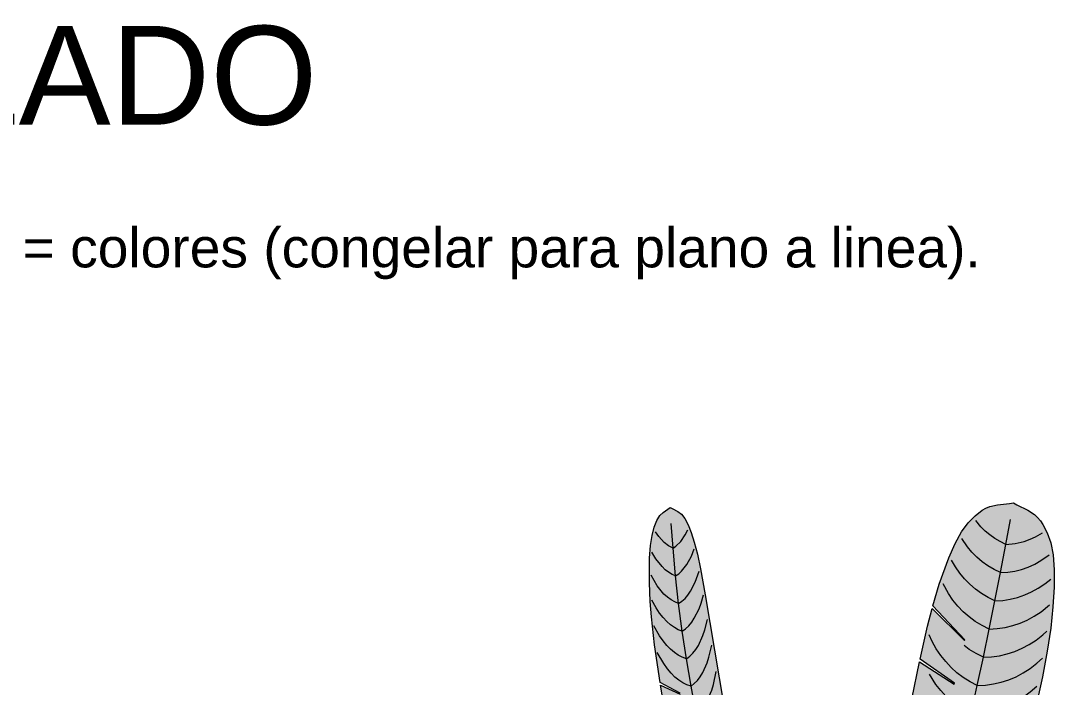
# Model space of a CAD drawing. Header units: millimetres. Extents: x -4 to 8794, y -6642 to 2653.
# Drawn here: x 5173 to 6744, y 1640 to 2653 of the extents above; entities that cross this region are included whole.
import ezdxf
from ezdxf.enums import TextEntityAlignment as Align

# ---------------------------------------------------------------- set-up
doc = ezdxf.new("R2010")
doc.units = ezdxf.units.MM
for name, color, linetype, lineweight, true_color in [('VEG-HOJAS', 117, 'Continuous', 18, 0x2e5e38), ('VEG-NERVIOS', 115, 'Continuous', 9, 0x528c5c), ('VEG-TEXTO', 47, 'Continuous', 18, 0x464646)]:
    doc.layers.add(name, color=color, linetype=linetype, lineweight=lineweight, true_color=true_color)
doc.layers.add('VEG-RELLENO', color=253, linetype='Continuous', true_color=0x96c896)
doc.styles.add('VEG', font='arial.ttf')

# ---------------------------------------------------------------- blocks, each defined once
blk = doc.blocks.new('VEG_Strelitzia_ALZADO')
at = {"layer": 'VEG-RELLENO', "true_color": 0x528f5a}
h = blk.add_hatch(color=93, dxfattribs=at)
h.dxf.hatch_style = 1
h.paths.add_polyline_path([(238.9, 1919.9), (260.7, 1908.7), (271.1, 1902.2), (275.7, 1898), (279.9, 1892.9), (283.6, 1887.2), (290.2, 1874.4), (295.5, 1859.3), (299.1, 1840.8), (300.3, 1830.1), (301, 1812), (300.8, 1791.9), (299, 1762.2), (295.5, 1729.8), (290.3, 1694.8), (286.9, 1675.7), (278.6, 1635.2), (269, 1593.9), (249.4, 1519.4), (235.4, 1496.1), (225.6, 1478.2), (230, 1474.1), (225.8, 1473.3), (223.9, 1474.9), (222.7, 1472.7), (162.4, 1461.1), (162.4, 1459.5), (222.7, 1468.7), (231.3, 1459.6), (229.7, 1455.1), (219.1, 1465.7), (203.4, 1432.8), (153.6, 1421.5), (153.6, 1419.9), (201.6, 1428.7), (183.2, 1386.2), (158, 1323.4), (152.9, 1318.6), (140.3, 1309.1), (119, 1296.9), (115.4, 1295.1), (109.9, 1293.9), (100, 1295.3), (90.7, 1299), (86.6, 1302.8), (75.3, 1320.9), (68.7, 1334), (65.6, 1341.5), (63, 1349.6), (61, 1358.4), (58, 1377.5), (56, 1399), (55.4, 1423.3), (56.8, 1451.1), (58.3, 1466.5), (62.9, 1500.9), (72.4, 1557.3), (83.6, 1616.9), (138.8, 1561.9), (139.6, 1563.2), (84.5, 1621.7), (96.1, 1678.6), (148.9, 1644.6), (149.5, 1646), (97, 1682.5), (108.4, 1732.6), (115.5, 1759.5), (164.6, 1710.8), (165.3, 1712.1), (116.6, 1763.6), (126.3, 1796.4), (140.5, 1836.5), (150.2, 1858.5), (155.1, 1867.9), (165.1, 1883.5), (175.3, 1895.5), (180.6, 1900.5), (191.5, 1909), (197.1, 1912.2), (202.9, 1914.5), (208.8, 1916)])
h.paths.add_polyline_path([(234, 1470.4), (234.6, 1469.9), (233.5, 1466.5), (229.8, 1469.8)])
h = blk.add_hatch(color=93, dxfattribs=at)
h.dxf.hatch_style = 1
h.paths.add_polyline_path([(-282.5, 1913.2), (-268.4, 1905.2), (-262.9, 1899.9), (-257.8, 1891.4), (-253, 1880.9), (-248.3, 1868), (-243.7, 1851.8), (-234.4, 1807.4), (-201, 1612.3), (-190.4, 1557.1), (-167.9, 1447.1), (-159.7, 1398.6), (-155.6, 1361.4), (-155.3, 1339.6), (-156.3, 1328.1), (-158.8, 1312.3), (-160.2, 1309.2), (-164.3, 1306.6), (-169.2, 1306.2), (-172.2, 1307.8), (-184, 1318.9), (-196, 1332.9), (-204.6, 1345.8), (-213.5, 1361.4), (-222.7, 1379.7), (-232.3, 1401.1), (-239.8, 1419.9), (-247.3, 1441), (-257.7, 1473.8), (-265.4, 1500.9), (-272.8, 1528.8), (-281.8, 1566.3), (-294.1, 1625.4), (-297.3, 1643.1), (-267.6, 1629.2), (-267.7, 1630.8), (-298, 1647), (-306.7, 1704.4), (-311.2, 1746.8), (-313, 1770.3), (-314.3, 1799.1), (-314, 1835.8), (-312.5, 1855), (-310.1, 1870.4), (-306.9, 1882.9), (-303.1, 1893.3), (-301, 1897.6), (-296.1, 1903.5)])
at = {"layer": 'VEG-HOJAS'}
for points in [[(84.5, 1621.7), (96.1, 1678.6), (148.9, 1644.6), (149.5, 1646), (97, 1682.5), (108.4, 1732.6), (115.5, 1759.5), (164.6, 1710.8), (165.3, 1712.1), (116.6, 1763.6), (126.3, 1796.4), (140.5, 1836.5), (150.2, 1858.5), (160.1, 1876.2), (170.2, 1889.9), (180.6, 1900.5), (191.5, 1909), (197.1, 1912.2), (202.9, 1914.5), (214.8, 1916.9), (233, 1918.8), (238.9, 1919.9), (244.2, 1916.8), (260.7, 1908.7), (271.1, 1902.2), (275.7, 1898), (279.9, 1892.9), (283.6, 1887.2), (290.2, 1874.4), (295.5, 1859.3), (299.1, 1840.8), (300.9, 1818.3), (300.8, 1791.9), (299, 1762.2), (295.5, 1729.8), (290.3, 1694.8), (283, 1655.7), (273.9, 1614.5)], [(-294.1, 1625.4), (-297.3, 1643.1), (-267.6, 1629.2)], [(-267.7, 1630.8), (-298, 1647), (-306.7, 1704.4), (-311.2, 1746.8), (-313, 1770.3), (-314.3, 1799.1), (-314, 1835.8), (-312.5, 1855), (-310.1, 1870.4), (-306.9, 1882.9), (-303.1, 1893.3), (-298.6, 1900.9), (-293.4, 1905.6), (-282.5, 1913.2), (-279.7, 1911.3), (-271.2, 1906.9), (-265.6, 1902.9), (-260.3, 1896), (-255.4, 1886.4), (-250.6, 1874.8), (-246, 1860.3), (-241.4, 1842.2), (-236.8, 1819.9), (-229.5, 1780.1), (-201, 1612.3)]]:
    blk.add_lwpolyline(points, dxfattribs=at)
at = {"layer": 'VEG-NERVIOS'}
for points in [[(-278.3, 1851.4), (-281.1, 1888.5)], [(227.4, 1856.9), (218.8, 1861.1), (210.7, 1865.8), (203.1, 1871.2), (196.1, 1877.1), (189.5, 1883.7), (182, 1893.2)], [(227.4, 1856.9), (234.4, 1894.7)], [(-278.3, 1851.4), (-285.2, 1854.8), (-291.9, 1859.6), (-300.1, 1868.7), (-305.1, 1876.1)], [(-278.3, 1851.4), (-274.2, 1854.1), (-266.6, 1861.4), (-259.9, 1871.2), (-256, 1879.2)], [(227.4, 1856.9), (241.7, 1858.4), (255.4, 1861.5), (264.1, 1864.6), (272.6, 1868.5), (283.1, 1874.7)], [(219.2, 1814), (209.4, 1818.8), (200.1, 1824.3), (191.4, 1830.5), (183.4, 1837.4), (175.9, 1844.9), (169.1, 1853.2), (160.6, 1866)], [(219.2, 1814), (227.4, 1856.9)], [(-274.4, 1809.2), (-279.8, 1811.4), (-285.1, 1814.5), (-290.2, 1818.3), (-295.1, 1823.1), (-304.5, 1835), (-310.5, 1845.3)], [(-274.4, 1809.2), (-278.3, 1851.4)], [(-274.4, 1809.2), (-269.7, 1812.4), (-265.3, 1816.3), (-257.3, 1826.2), (-250.4, 1839.1), (-246.2, 1850)], [(219.2, 1814), (230.2, 1814.8), (240.9, 1816.4), (251.3, 1819), (261.4, 1822.5), (271.2, 1826.9), (280.7, 1832.2), (293.3, 1841.2)], [(210.8, 1771.1), (200.3, 1776.3), (190.4, 1782.2), (181.1, 1788.9), (172.6, 1796.3), (164.6, 1804.5), (157.3, 1813.4), (150.7, 1823), (145, 1832.9)], [(-269.8, 1767.1), (-275.6, 1769.4), (-281.3, 1772.5), (-286.8, 1776.6), (-292.1, 1781.5), (-302.4, 1794.1), (-311.7, 1809.9)], [(-269.8, 1767.1), (-274.4, 1809.2)], [(-269.8, 1767.1), (-264.8, 1770.6), (-260.1, 1774.8), (-255.8, 1779.9), (-251.8, 1785.7), (-244.6, 1799.5), (-238.8, 1816.1)], [(210.8, 1771.1), (219.2, 1814)], [(202.1, 1728.2), (191.2, 1733.6), (181, 1739.9), (171.5, 1746.9), (162.6, 1754.6), (154.4, 1763.1), (146.9, 1772.4), (140.1, 1782.4), (132.2, 1796.9)], [(210.8, 1771.1), (222.6, 1771.8), (234.1, 1773.6), (245.2, 1776.3), (256, 1780), (266.5, 1784.6), (276.7, 1790.2), (286.6, 1796.9), (295.6, 1804.1)], [(-264.3, 1725.1), (-259.2, 1728.8), (-254.5, 1733.3), (-250, 1738.6), (-246, 1744.7), (-238.8, 1759.2), (-235.8, 1767.7), (-232.2, 1780)], [(-264.3, 1725.1), (-270.4, 1727.3), (-276.3, 1730.5), (-282.1, 1734.6), (-287.8, 1739.6), (-293.3, 1745.6), (-298.7, 1752.5), (-303.9, 1760.3), (-310.4, 1772.2)], [(-264.3, 1725.1), (-269.8, 1767.1)], [(202.1, 1728.2), (210.8, 1771.1)], [(202.1, 1728.2), (214.4, 1728.9), (226.3, 1730.7), (237.9, 1733.4), (249.1, 1737.2), (260, 1741.9), (270.6, 1747.7), (280.9, 1754.5), (293.8, 1765.1)], [(-258.1, 1683.2), (-264.3, 1685.3), (-270.3, 1688.4), (-276.3, 1692.5), (-282.2, 1697.5), (-287.9, 1703.4), (-293.4, 1710.3), (-298.9, 1718.2), (-307.3, 1733.1)], [(-258.1, 1683.2), (-252.9, 1687), (-248.2, 1691.7), (-243.8, 1697.2), (-239.8, 1703.4), (-232.9, 1718.3), (-229.9, 1726.9), (-225.8, 1742.6)], [(193.2, 1685.4), (202.1, 1728.2)], [(-258.1, 1683.2), (-264.3, 1725.1)], [(184, 1642.6), (173, 1648.3), (162.7, 1654.7), (153.1, 1661.9), (144.2, 1669.9), (136, 1678.7), (128.5, 1688.2), (121.6, 1698.4), (115.5, 1709.5), (110.8, 1719.5)], [(193.2, 1685.4), (205.6, 1686), (217.7, 1687.7), (229.5, 1690.5), (240.9, 1694.2), (252, 1699), (262.8, 1704.8), (273.3, 1711.6), (283.4, 1719.5), (289.5, 1725.1)], [(-251, 1641.4), (-246, 1645.4), (-241.3, 1650.1), (-237.1, 1655.7), (-233.2, 1662), (-226.5, 1677), (-223.7, 1685.7), (-219.4, 1703.8)], [(193.2, 1685.4), (182.2, 1691), (171.8, 1697.4), (163.9, 1703.2)], [(-251, 1641.4), (-257.3, 1643.4), (-263.4, 1646.4), (-269.5, 1650.4), (-275.4, 1655.3), (-281.2, 1661.1), (-286.9, 1667.9), (-292.5, 1675.7), (-302.5, 1692.7)], [(-251, 1641.4), (-258.1, 1683.2)], [(184, 1642.6), (193.2, 1685.4)], [(184, 1642.6), (196.5, 1643.2), (208.6, 1644.8), (220.4, 1647.5), (231.9, 1651.2), (243, 1655.9), (253.8, 1661.7), (264.3, 1668.4), (274.5, 1676.3), (282.9, 1683.9)], [(-243.2, 1599.8), (-238.3, 1603.8), (-233.7, 1608.6), (-229.6, 1614.2), (-225.9, 1620.5), (-219.5, 1635.5), (-216.9, 1644.2), (-212.7, 1663.8)], [(174.6, 1599.9), (164, 1605.4), (154.1, 1611.7), (144.9, 1618.7), (136.3, 1626.5), (128.4, 1635), (121.2, 1644.2), (111.5, 1659.9)], [(-243.2, 1599.8), (-251, 1641.4)], [(174.6, 1599.9), (184, 1642.6)], [(174.6, 1599.9), (187, 1600.4), (199, 1602), (204.8, 1603.3), (210.7, 1604.5), (222.1, 1608.1), (233.2, 1612.7), (243.9, 1618.4), (254.4, 1625.1), (264.5, 1632.8), (274.3, 1641.5)]]:
    blk.add_lwpolyline(points, dxfattribs=at)

msp = doc.modelspace()

# ---------------------------------------------------------------- block references
msp.add_blockref('VEG_Strelitzia_ALZADO', (6442.6, 0))

# ---------------------------------------------------------------- texts
at = {"layer": 'VEG-TEXTO', "style": 'VEG'}
for s, height, p in [('PLANTAS DE INTERIOR  -  bloques en PLANTA y ALZADO', 150, (0, 2449.8)), ('Punto base: centro de la maceta (planta) / base de la maceta a cota 0 (alzado); pothos colgante: gancho del techo.   Capa VEG-RELLENO = colores (congelar para plano a linea).', 60, (0, 2259.8))]:
    msp.add_text(s, height=height, dxfattribs=at).set_placement(p, align=Align.BOTTOM_LEFT)

doc.saveas('drawing.dxf')
